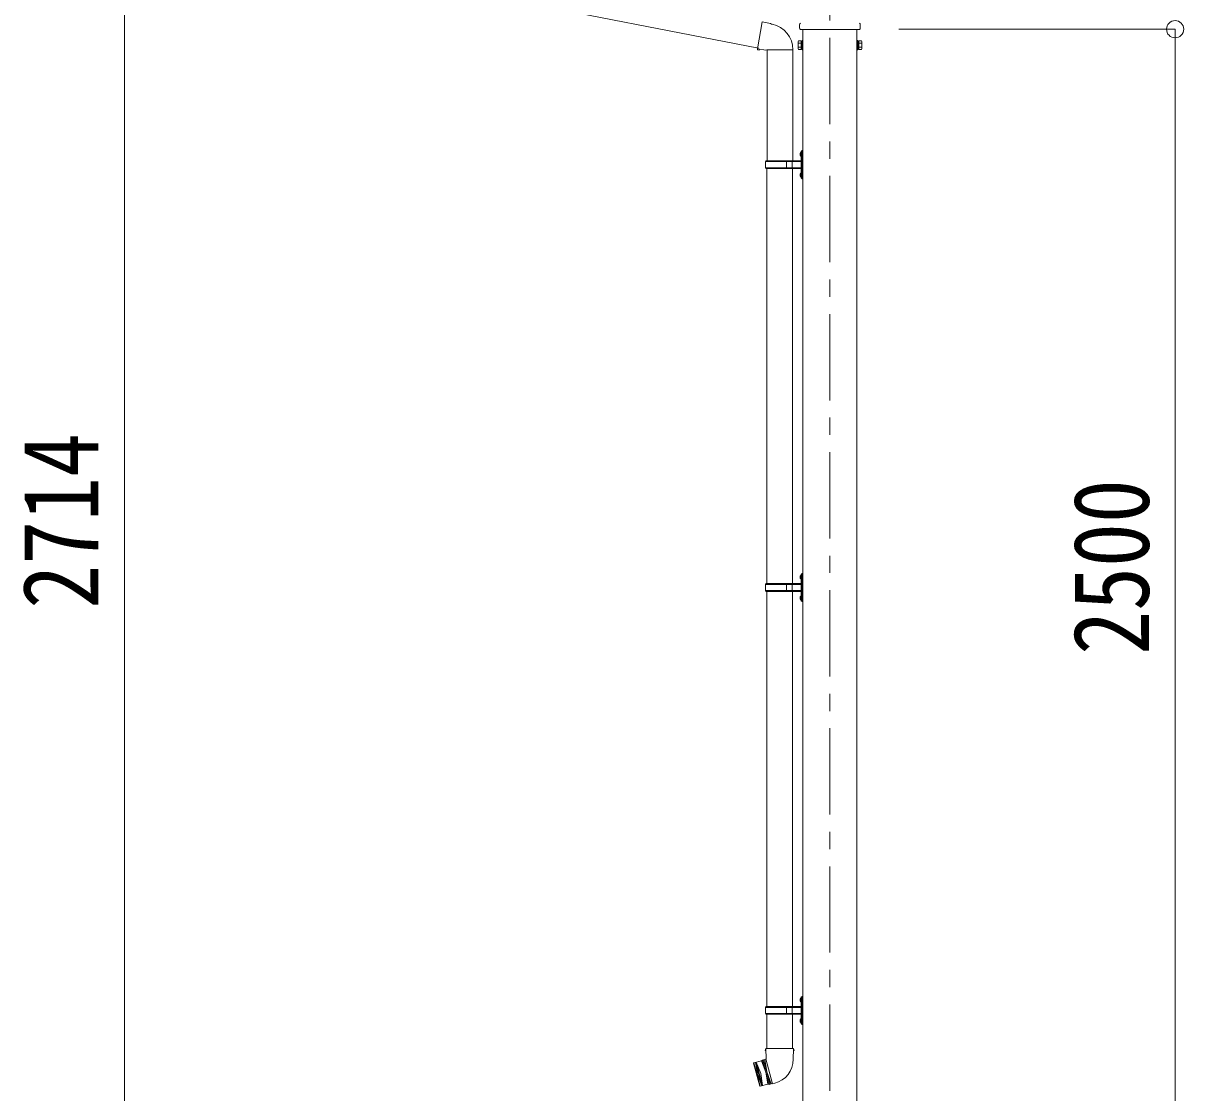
# Model space of a CAD drawing. Units: millimetres at full size, sheet at 1:40. Extents: x -11243 to 77708, y -7760 to 25636.
# Drawn here: x 1626 to 4315, y -4835 to -2357 of the extents above; entities that cross this region are included whole.
import ezdxf
from ezdxf.enums import TextEntityAlignment as Align

# ---------------------------------------------------------------- set-up
doc = ezdxf.new("R2010")
doc.units = ezdxf.units.MM
doc.header["$LTSCALE"] = 40
doc.header["$PDMODE"] = 32
doc.header["$PDSIZE"] = 40
doc.linetypes.add('CHAIN1', pattern=[8, 5, -1, 1, -1])
for name, color, linetype, lineweight in [('0-1_本体', 5, 'CHAIN1', 9), ('0-3_ELV2', 4, 'Continuous', 9), ('0-6_OTH_LINE', 6, 'Continuous', 9), ('0-9_OUTLINE', 7, 'Continuous', 9)]:
    doc.layers.add(name, color=color, linetype=linetype, lineweight=lineweight)
doc.styles.add('ＭＳ ゴシック', font='')
doc.styles.get('ＭＳ ゴシック').set_extended_font_data('MS Gothic')

msp = doc.modelspace()

# ---------------------------------------------------------------- linework, layer by layer
at = {"layer": '0-1_本体'}
msp.add_line((3495.15, -2070.58), (3495.15, -5421.02), dxfattribs=at)
at = {"layer": '0-3_ELV2'}
for p, q in [((3424.9, -2368.01), (3424.9, -2360.01)), ((3565.4, -2360.01), (3565.4, -2368.01)), ((3426.6, -2371.41), (3426.6, -2371.41)), ((3426.9, -2371.51), (3426.88, -2371.51)), ((3426.9, -2371.51), (3563.4, -2371.51)), ((3432.65, -5370.41), (3432.65, -2371.51)), ((3557.65, -2371.51), (3557.65, -5370.41)), ((3563.42, -2371.51), (3563.4, -2371.51)), ((3421.15, -2398.91), (3421.91, -2397.59)), ((3421.15, -2398.91), (3421.15, -2415.91)), ((3421.15, -2415.91), (3421.91, -2417.22)), ((3428.15, -2397.59), (3421.91, -2397.59)), ((3428.15, -2402.5), (3421.91, -2402.5)), ((3428.15, -2412.31), (3421.91, -2412.31)), ((3428.15, -2417.22), (3421.91, -2417.22)), ((3428.15, -2417.22), (3428.15, -2397.59)), ((3428.15, -2398.21), (3430.65, -2398.21)), ((3430.65, -2416.61), (3428.15, -2416.61)), ((3557.65, -2417.91), (3559.65, -2417.91)), ((3562.15, -2398.21), (3559.65, -2398.21)), ((3559.65, -2416.61), (3562.15, -2416.61)), ((3562.15, -2417.22), (3562.15, -2397.59)), ((3562.15, -2397.59), (3568.39, -2397.59)), ((3562.15, -2402.5), (3568.39, -2402.5)), ((3562.15, -2412.31), (3568.39, -2412.31)), ((3562.15, -2417.22), (3568.39, -2417.22)), ((3569.15, -2398.91), (3568.39, -2397.59)), ((3569.15, -2415.91), (3568.39, -2417.22)), ((3569.15, -2398.91), (3569.15, -2415.91))]:
    msp.add_line(p, q, dxfattribs=at)
for points in [[(3426.71, -2371.47), (3426.66, -2371.44), (3426.6, -2371.41)], [(3426.88, -2371.51), (3426.72, -2371.47), (3426.71, -2371.47)], [(3563.59, -2371.47), (3563.43, -2371.51), (3563.42, -2371.51)], [(3563.7, -2371.41), (3563.7, -2371.41), (3563.59, -2371.47)], [(3559.65, -2417.91), (3559.65, -2396.91), (3557.65, -2396.91)]]:
    msp.add_lwpolyline(points, dxfattribs=at)
msp.add_lwpolyline([(3430.65, -2417.91), (3430.65, -2396.91), (3432.65, -2396.91), (3432.65, -2417.91)], close=True, dxfattribs=at)
for centre, radius, start, end in [((3429.15, -2360.01), 4.25, 125.37642, 180), ((3561.15, -2360.01), 4.25, 0, 54.62358), ((3429.15, -2368.01), 4.25, 180, 233.11111), ((3561.15, -2368.01), 4.25, 306.88889, 0), ((3437.39, -2407.41), 16.24, 162.41205, 197.58795), ((3425.5, -2400.05), 4.34, 145.61575, 214.38425), ((3425.5, -2414.77), 4.34, 145.61575, 214.38425), ((3552.91, -2407.41), 16.24, 342.41205, 17.58795), ((3564.81, -2400.05), 4.34, 325.61575, 34.38425), ((3564.81, -2414.77), 4.34, 325.61575, 34.38425)]:
    msp.add_arc(centre, radius, start, end, dxfattribs=at)
at = {"layer": '0-6_OTH_LINE'}
for p, q in [((1861.12, -4870.41), (1861.12, -2156.63)), ((4294.82, -2370.41), (3654.8, -2370.41)), ((4294.82, -2370.41), (4294.82, -4870.41))]:
    msp.add_line(p, q, dxfattribs=at)
msp.add_point((4294.82, -2370.41), dxfattribs=at)
at = {"layer": '0-9_OUTLINE'}
for p, q in [((3329.89, -2414.28), (2435.66, -2240.46)), ((3338.1, -2353.08), (3327.04, -2415.81)), ((3338.1, -2353.08), (3357.74, -2356.89)), ((3357.74, -2356.89), (3359.42, -2358.52)), ((3359.42, -2358.52), (3361.54, -2358.97)), ((3327.04, -2415.81), (3327.44, -2418.06)), ((3327.04, -2415.81), (3346.8, -2418.94)), ((3327.44, -2418.06), (3331, -2418.69)), ((3331, -2418.69), (3332.19, -2416.63)), ((3346.8, -2418.94), (3349, -2417.96)), ((3349, -2417.96), (3349, -2417.99)), ((3349.17, -2418.18), (3349.86, -2418.31)), ((3349.3, -2418.35), (3349.3, -2675.41)), ((3408.33, -2418.35), (3349.97, -2418.35)), ((3409.13, -2418.18), (3408.44, -2418.31)), ((3409, -2418.35), (3409, -2675.41)), ((3426.35, -2658.26), (3428.39, -2659.26)), ((3427.62, -2656.26), (3428.25, -2656.26)), ((3427.62, -2656.26), (3427.62, -2664.56)), ((3428.25, -2656.26), (3428.65, -2656.66)), ((3428.39, -2659.26), (3429.01, -2660.41)), ((3430.65, -2651.91), (3428.65, -2653.91)), ((3428.65, -2653.91), (3428.65, -2714.91)), ((3430.65, -2651.91), (3430.65, -2716.91)), ((3430.65, -2651.91), (3432.65, -2651.91)), ((3345.65, -2677.41), (3346.65, -2675.41)), ((3345.65, -2691.41), (3345.65, -2677.41)), ((3394.14, -2677.41), (3345.65, -2677.41)), ((3428.15, -2675.41), (3346.65, -2675.41)), ((3394.14, -2693.41), (3394.14, -2675.41)), ((3394.9, -2675.41), (3396.9, -2677.41)), ((3428.15, -2677.41), (3396.9, -2677.41)), ((3407.28, -2677.41), (3405.28, -2675.41)), ((3407.28, -2691.41), (3407.28, -2677.41)), ((3427.62, -2664.56), (3428.25, -2664.56)), ((3345.65, -2691.41), (3346.65, -2693.41)), ((3394.14, -2691.41), (3345.65, -2691.41)), ((3346.65, -2693.41), (3428.15, -2693.41)), ((3348.8, -2693.41), (3348.8, -3655.4)), ((3394.9, -2693.41), (3396.9, -2691.41)), ((3428.15, -2691.41), (3396.9, -2691.41)), ((3407.28, -2691.41), (3405.28, -2693.41)), ((3408.5, -2693.41), (3408.5, -3655.4)), ((3426.35, -2706.26), (3428.39, -2707.26)), ((3427.62, -2704.26), (3428.25, -2704.26)), ((3427.62, -2704.26), (3427.62, -2712.56)), ((3427.62, -2712.56), (3428.25, -2712.56)), ((3428.25, -2704.26), (3428.25, -2712.56)), ((3428.25, -2704.26), (3428.65, -2704.66)), ((3428.25, -2712.56), (3428.65, -2712.16)), ((3428.39, -2707.26), (3429.01, -2708.41)), ((3428.65, -2714.91), (3430.65, -2716.91)), ((3432.65, -2716.91), (3430.65, -2716.91)), ((3345.65, -3657.41), (3346.65, -3655.41)), ((3428.15, -3655.41), (3346.65, -3655.41)), ((3394.14, -3673.41), (3394.14, -3655.41)), ((3394.9, -3655.41), (3396.9, -3657.41)), ((3407.28, -3657.41), (3405.28, -3655.41)), ((3426.35, -3638.26), (3428.39, -3639.26)), ((3427.62, -3636.26), (3428.25, -3636.26)), ((3427.62, -3636.26), (3427.62, -3644.56)), ((3427.62, -3644.56), (3428.25, -3644.56)), ((3428.25, -3636.26), (3428.65, -3636.66)), ((3428.39, -3639.26), (3429.01, -3640.41)), ((3430.65, -3631.91), (3428.65, -3633.91)), ((3428.65, -3633.91), (3428.65, -3694.91)), ((3430.65, -3631.91), (3430.65, -3696.91)), ((3430.65, -3631.91), (3432.65, -3631.91)), ((3345.65, -3671.41), (3345.65, -3657.41)), ((3394.14, -3657.41), (3345.65, -3657.41)), ((3345.65, -3671.41), (3346.65, -3673.41)), ((3394.14, -3671.41), (3345.65, -3671.41)), ((3346.65, -3673.41), (3428.15, -3673.41)), ((3348.8, -3673.4), (3348.8, -4635.41)), ((3394.9, -3673.41), (3396.9, -3671.41)), ((3428.15, -3657.41), (3396.9, -3657.41)), ((3428.15, -3671.41), (3396.9, -3671.41)), ((3407.28, -3671.41), (3405.28, -3673.41)), ((3407.28, -3671.41), (3407.28, -3657.41)), ((3408.5, -3673.4), (3408.5, -4635.41)), ((3426.35, -3686.26), (3428.39, -3687.26)), ((3427.62, -3684.26), (3428.25, -3684.26)), ((3427.62, -3684.26), (3427.62, -3692.56)), ((3427.62, -3692.56), (3428.25, -3692.56)), ((3428.25, -3684.26), (3428.25, -3692.56)), ((3428.25, -3684.26), (3428.65, -3684.66)), ((3428.25, -3692.56), (3428.65, -3692.16)), ((3428.39, -3687.26), (3429.01, -3688.41)), ((3428.65, -3694.91), (3430.65, -3696.91)), ((3432.65, -3696.91), (3430.65, -3696.91)), ((3426.35, -4618.26), (3428.39, -4619.26)), ((3427.62, -4616.26), (3428.25, -4616.26)), ((3427.62, -4616.26), (3427.62, -4624.56)), ((3428.25, -4616.26), (3428.65, -4616.66)), ((3428.39, -4619.26), (3429.01, -4620.41)), ((3430.65, -4611.91), (3428.65, -4613.91)), ((3428.65, -4613.91), (3428.65, -4674.91)), ((3430.65, -4611.91), (3430.65, -4676.91)), ((3430.65, -4611.91), (3432.65, -4611.91)), ((3345.65, -4637.41), (3346.65, -4635.41)), ((3345.65, -4651.41), (3345.65, -4637.41)), ((3394.14, -4637.41), (3345.65, -4637.41)), ((3428.15, -4635.41), (3346.65, -4635.41)), ((3394.14, -4653.41), (3394.14, -4635.41)), ((3394.9, -4635.41), (3396.9, -4637.41)), ((3428.15, -4637.41), (3396.9, -4637.41)), ((3407.28, -4637.41), (3405.28, -4635.41)), ((3407.28, -4651.41), (3407.28, -4637.41)), ((3427.62, -4624.56), (3428.25, -4624.56)), ((3345.65, -4651.41), (3346.65, -4653.41)), ((3394.14, -4651.41), (3345.65, -4651.41)), ((3346.65, -4653.41), (3428.15, -4653.41)), ((3348.8, -4653.41), (3348.8, -4733.11)), ((3394.9, -4653.41), (3396.9, -4651.41)), ((3428.15, -4651.41), (3396.9, -4651.41)), ((3407.28, -4651.41), (3405.28, -4653.41)), ((3408.5, -4653.41), (3408.5, -4733.11)), ((3426.35, -4666.26), (3428.39, -4667.26)), ((3427.62, -4664.26), (3428.25, -4664.26)), ((3427.62, -4664.26), (3427.62, -4672.56)), ((3427.62, -4672.56), (3428.25, -4672.56)), ((3428.25, -4664.26), (3428.25, -4672.56)), ((3428.25, -4664.26), (3428.65, -4664.66)), ((3428.25, -4672.56), (3428.65, -4672.16)), ((3428.39, -4667.26), (3429.01, -4668.41)), ((3428.65, -4674.91), (3430.65, -4676.91)), ((3432.65, -4676.91), (3430.65, -4676.91)), ((3344.12, -4758.44), (3341.16, -4758.98)), ((3347.02, -4757.67), (3344.12, -4758.44)), ((3344.12, -4758.44), (3348.71, -4787.13)), ((3346.95, -4733.11), (3345.25, -4737.61)), ((3346.98, -4738.11), (3345.25, -4737.61)), ((3347.09, -4756.35), (3346.7, -4756.46)), ((3346.7, -4756.46), (3362.31, -4814.7)), ((3410.35, -4733.11), (3346.95, -4733.11)), ((3346.95, -4733.11), (3347.09, -4756.35)), ((3410.35, -4733.11), (3410.2, -4758.11)), ((3318.37, -4766.64), (3318.72, -4766.02)), ((3318.37, -4766.64), (3332.68, -4820.05)), ((3336.59, -4761.24), (3318.72, -4766.02)), ((3333.29, -4820.41), (3318.72, -4766.02)), ((3322.59, -4764.99), (3337.16, -4819.37)), ((3326.97, -4792.96), (3322.59, -4764.99)), ((3324.52, -4764.47), (3339.09, -4818.85)), ((3334.7, -4790.89), (3324.52, -4764.47)), ((3339.23, -4759.49), (3336.59, -4761.24)), ((3339.23, -4759.49), (3341.16, -4758.98)), ((3354.32, -4815.81), (3339.23, -4759.49)), ((3341.16, -4758.98), (3356.25, -4815.29)), ((3326.97, -4792.96), (3337.16, -4819.37)), ((3334.7, -4790.89), (3339.09, -4818.85)), ((3359.08, -4814.27), (3348.71, -4787.13)), ((3333.29, -4820.41), (3332.68, -4820.05)), ((3351.16, -4815.62), (3333.29, -4820.41)), ((3354.32, -4815.81), (3351.16, -4815.62)), ((3354.32, -4815.81), (3356.25, -4815.29)), ((3359.08, -4814.27), (3356.25, -4815.29)), ((3361.98, -4813.5), (3359.08, -4814.27)), ((3362.31, -4814.7), (3367.22, -4813.39))]:
    msp.add_line(p, q, dxfattribs=at)
for points in [[(3426.35, -2662.56), (3428.39, -2661.56), (3429.01, -2660.41)], [(3428.25, -2656.26), (3428.25, -2664.56), (3428.65, -2664.16)], [(3426.35, -2710.56), (3428.39, -2709.56), (3429.01, -2708.41)], [(3426.35, -3642.56), (3428.39, -3641.56), (3429.01, -3640.41)], [(3428.25, -3636.26), (3428.25, -3644.56), (3428.65, -3644.16)], [(3426.35, -3690.56), (3428.39, -3689.56), (3429.01, -3688.41)], [(3426.35, -4622.56), (3428.39, -4621.56), (3429.01, -4620.41)], [(3428.25, -4616.26), (3428.25, -4624.56), (3428.65, -4624.16)], [(3426.35, -4670.56), (3428.39, -4669.56), (3429.01, -4668.41)], [(3410.35, -4733.11), (3411.85, -4737.61), (3410.32, -4738.11)], [(3336.59, -4761.24), (3346.77, -4787.65), (3351.16, -4815.62)]]:
    msp.add_lwpolyline(points, dxfattribs=at)
for centre, radius, start, end in [((3349, -2417.96), 60.3, 359.96938, 78), ((3349.2, -2417.99), 0.2, 180, 260), ((3349.81, -2418.6), 0.3, 57.22653, 80), ((3408.49, -2418.6), 0.3, 100, 122.77347), ((3409.1, -2417.99), 0.2, 280, 359.96938), ((3431.95, -2660.41), 6, 136.21765, 223.78235), ((3428.15, -2674.91), 0.5, 270, 0), ((3428.15, -2676.91), 0.5, 270, 0), ((3431.95, -2708.41), 6, 136.21765, 223.78235), ((3428.15, -2691.91), 0.5, 0, 90), ((3428.15, -2693.91), 0.5, 0, 90), ((3431.95, -3640.41), 6, 136.21765, 223.78235), ((3428.15, -3654.91), 0.5, 270, 0), ((3428.15, -3656.91), 0.5, 270, 0), ((3428.15, -3671.91), 0.5, 0, 90), ((3428.15, -3673.91), 0.5, 0, 90), ((3431.95, -3688.41), 6, 136.21765, 223.78235), ((3431.95, -4620.41), 6, 136.21765, 223.78235), ((3428.15, -4634.91), 0.5, 270, 0), ((3428.15, -4636.91), 0.5, 270, 0), ((3431.95, -4668.41), 6, 136.21765, 223.78235), ((3428.15, -4651.91), 0.5, 0, 90), ((3428.15, -4653.91), 0.5, 0, 90), ((3352.2, -4757.36), 58, 285, 359.65623)]:
    msp.add_arc(centre, radius, start, end, dxfattribs=at)

# ---------------------------------------------------------------- texts
at = {"layer": '0-6_OTH_LINE', "color": 7, "style": 'ＭＳ ゴシック', "width": 0.85}
for s, p in [('2714', (1853.12, -3713.52)), ('2500', (4286.82, -3820.41))]:
    msp.add_text(s, height=176, rotation=90, dxfattribs=at).set_placement(p, align=Align.BOTTOM_LEFT)

doc.saveas('drawing.dxf')
